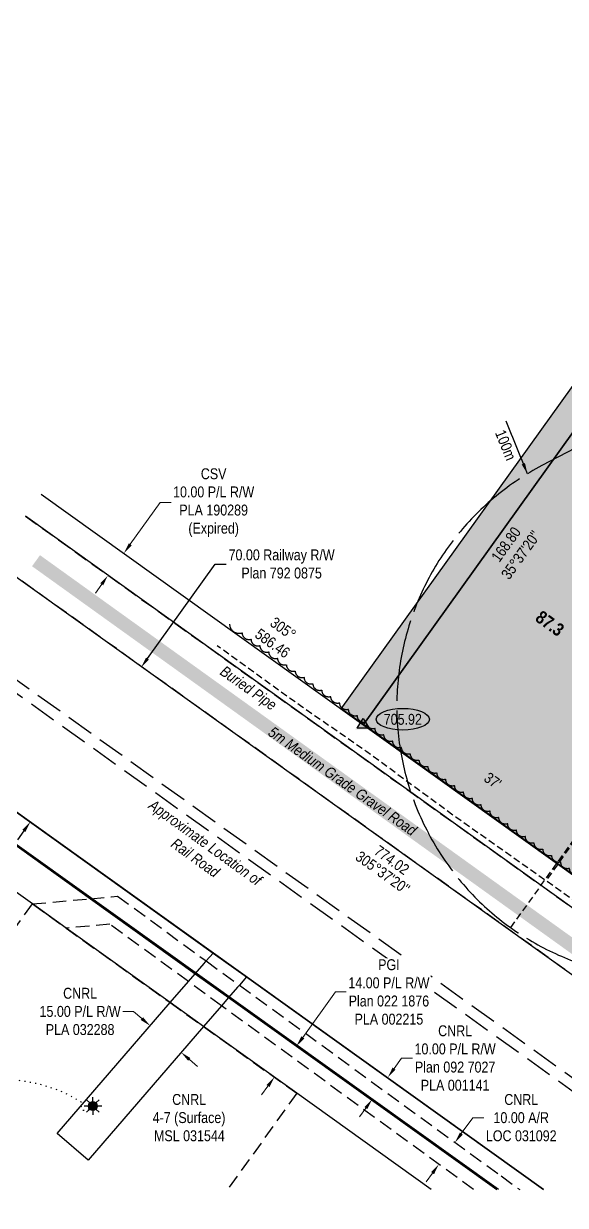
# Model space of a CAD drawing. Extents: x 394100 to 398046, y 6069353 to 6072243.
# Drawn here: x 395016 to 395513, y 6071157 to 6072243 of the extents above; entities that cross this region are included whole.
import ezdxf
from ezdxf.enums import TextEntityAlignment as Align

# ---------------------------------------------------------------- set-up
doc = ezdxf.new("R2010")
doc.units = 0
doc.header["$LTSCALE"] = 5
doc.header["$PDSIZE"] = 0.5
for name, pattern in [('0', [1, 1, 0]), ('foc-ACCESSROAD', [3.75, 2.5, -1.25]), ('foc-BUFFER', [16.75, 15, -1.75]), ('foc-DOT', [1, 0.2, -0.8]), ('foc-TIELINE', [1.875, 1.25, -0.625]), ('RAIL', [35, 25, -10]), ('UG_PIPE', [1.875, 1.25, -0.625])]:
    doc.linetypes.add(name, pattern=pattern)
doc.layers.get('Defpoints').update_dxf_attribs({"color": 9})
for name, color, linetype in [('ABADATA-DRILL-T', 8, 'Continuous'), ('AS-PIPE-UG', 44, 'UG_PIPE'), ('AS-ROADS', 254, 'Continuous'), ('AUX-BUFFER', 7, 'foc-BUFFER'), ('C-AR', 13, 'foc-ACCESSROAD'), ('C-RW', 13, 'Continuous'), ('C-WS', 13, 'foc-ACCESSROAD'), ('DETAIL-HZ-Existing', 8, 'foc-DOT'), ('F-RW', 190, 'Continuous'), ('L-BD', 7, 'Continuous'), ('L-MON', 1, 'Continuous'), ('L-TITLEDB', 4, 'Continuous'), ('L-TITLEDB-T', 4, 'Continuous'), ('P-ELEVATION', 7, 'Continuous'), ('P-PROPOSED', 10, 'Continuous'), ('P-PROPOSED-H', 21, 'Continuous'), ('P-TEMP-BLUE', 146, 'Continuous'), ('T-BUSH', 110, '0'), ('T-TIE', 201, 'foc-TIELINE')]:
    doc.layers.add(name, color=color, linetype=linetype)
for name, color, linetype, lineweight in [('C-AR-T', 13, 'Continuous', 9), ('C-RW-T', 13, 'Continuous', 9), ('C-WS-T', 13, 'Continuous', 9), ('F-RW-T', 190, 'Continuous', 9), ('F-WS-T', 190, 'Continuous', 9), ('T-TEXT', 48, 'Continuous', 18)]:
    doc.layers.add(name, color=color, linetype=linetype, lineweight=lineweight)
doc.layers.add('P-TEMP-BLUE-H', color=7, linetype='Continuous', true_color=0x99e6ff)
doc.styles.add('80', font='ARIALN.TTF', dxfattribs={"height": 10})
doc.styles.add('80CG', font='ARIALN.TTF', dxfattribs={"height": 10})
doc.styles.add('80L', font='ARIALN.TTF', dxfattribs={"height": 10})
doc.styles.add('BOLD', font='ARIALNB.TTF')
doc.dimstyles.new('CG2011', dxfattribs={"dimscale": 5, "dimtxt": 9, "dimasz": 2, "dimexe": 0.2, "dimexo": 0.0625, "dimgap": 0.5, "dimtad": 0, "dimtih": 1, "dimtoh": 1, "dimzin": 0, "dimdsep": 46, "dimtxsty": '80CG', "dimcen": 0.1, "dimse1": 1, "dimse2": 1, "dimclrd": 256, "dimclrt": 256, "dimaunit": 1, "dimadec": 4, "dimazin": 0, "dimtfac": 0.06, "dimtofl": 0, "dimtmove": 0, "dimatfit": 1, "dimfxl": 0.2, "dimtolj": 1, "dimtzin": 0, "dimlwd": -1, "dimarcsym": 0})
doc.dimstyles.new('Compass 5 000', dxfattribs={"dimscale": 5, "dimtxt": 9, "dimasz": 2, "dimexe": 0.2, "dimexo": 0.0625, "dimgap": 0.5, "dimtad": 0, "dimtih": 1, "dimtoh": 1, "dimzin": 0, "dimdsep": 46, "dimtxsty": '80CG', "dimcen": 0.1, "dimse1": 1, "dimse2": 1, "dimclrd": 256, "dimclrt": 256, "dimaunit": 1, "dimadec": 4, "dimazin": 0, "dimtfac": 0.06, "dimtofl": 0, "dimtmove": 0, "dimatfit": 1, "dimfxl": 0.2, "dimtolj": 1, "dimtzin": 0, "dimlwd": -1, "dimarcsym": 0})

# ---------------------------------------------------------------- blocks, each defined once
blk = doc.blocks.new('GAS')
h = blk.add_hatch(color=255)
h.dxf.hatch_style = 1
edge = h.paths.add_edge_path()
edge.add_arc((0, 0), 0.9, 0, 360)
for p, q in [((-0.81, 0), (-1.62, 0)), ((-0.57, 0.57), (-1.14, 1.14)), ((0, 0.81), (0, 1.62)), ((0.57, 0.57), (1.14, 1.14)), ((1.62, 0), (0.81, 0)), ((-0.57, -0.57), (-1.14, -1.14)), ((0, -0.81), (0, -1.62)), ((1.14, -1.14), (0.57, -0.57))]:
    blk.add_line(p, q)
blk.add_circle((0, 0), 0.8)
blk = doc.blocks.new('*D475')
at = {"layer": 'C-AR-T', "transparency": 16777216}
for p, q in [((395417.5, 6071223.1), (395428.2, 6071237.7)), ((395428.2, 6071237.7), (395438.2, 6071237.7)), ((395391, 6071186.8), (395385.1, 6071178.7))]:
    blk.add_line(p, q, dxfattribs=at)
for points in [[(395416.2, 6071224.1), (395418.9, 6071222.1), (395411.6, 6071215)], [(395389.7, 6071187.8), (395392.4, 6071185.8), (395396.9, 6071194.9)]]:
    blk.add_solid(points, dxfattribs=at)
at = {"layer": 'Defpoints', "color": 0, "transparency": 16777216}
for p in [(395396.9, 6071194.9), (395463.3, 6071177.4), (395448.5, 6071157.2)]:
    blk.add_point(p, dxfattribs=at)
at = {"layer": 'C-AR-T', "transparency": 16777216, "insert": (395472.5, 6071237.7), "char_height": 10, "attachment_point": 5, "style": '80CG'}
blk.add_mtext('\\A1;CNRL\\P10.00 A/R\\PLOC 031092', dxfattribs=at)
blk = doc.blocks.new('*D476')
at = {"layer": 'C-RW-T', "transparency": 16777216}
for p, q in [((395355.8, 6071282.8), (395362.7, 6071292.5)), ((395362.7, 6071292.5), (395372.7, 6071292.5)), ((395329.9, 6071246.6), (395324, 6071238.4))]:
    blk.add_line(p, q, dxfattribs=at)
for points in [[(395354.4, 6071283.8), (395357.1, 6071281.8), (395350, 6071274.7)], [(395328.5, 6071247.5), (395331.2, 6071245.6), (395335.7, 6071254.7)]]:
    blk.add_solid(points, dxfattribs=at)
at = {"layer": 'Defpoints', "color": 0, "transparency": 16777216}
for p in [(394843.8, 6071636.8), (394829.5, 6071616.9), (395335.7, 6071254.7)]:
    blk.add_point(p, dxfattribs=at)
at = {"layer": 'C-RW-T', "transparency": 16777216, "insert": (395411.8, 6071292.5), "char_height": 10, "attachment_point": 5, "style": '80CG'}
blk.add_mtext('\\A1;CNRL\\P10.00 P/L R/W\\PPlan 092 7027\\PPLA 001141', dxfattribs=at)
blk = doc.blocks.new('*D477')
at = {"layer": 'C-RW-T', "transparency": 16777216}
for p, q in [((395116.6, 6071335.3), (395106.6, 6071335.3)), ((395124.2, 6071328.8), (395116.6, 6071335.3)), ((395167.8, 6071291.3), (395175.3, 6071284.7))]:
    blk.add_line(p, q, dxfattribs=at)
for points in [[(395125.3, 6071330), (395123.1, 6071327.5), (395131.8, 6071322.2)], [(395168.8, 6071292.5), (395166.7, 6071290), (395160.2, 6071297.8)]]:
    blk.add_solid(points, dxfattribs=at)
at = {"layer": 'Defpoints', "color": 0, "transparency": 16777216}
for p in [(395131.8, 6071322.2), (395081.9, 6071264.3), (395110.3, 6071239.9)]:
    blk.add_point(p, dxfattribs=at)
at = {"layer": 'C-RW-T', "transparency": 16777216, "insert": (395067.5, 6071335.3), "char_height": 10, "attachment_point": 5, "style": '80CG'}
blk.add_mtext('\\A1;CNRL\\P15.00 P/L R/W\\PPLA 032288', dxfattribs=at)
blk = doc.blocks.new('*D478')
at = {"layer": 'Defpoints', "color": 0, "transparency": 16777216}
for p in [(394429.1, 6072242.9), (394414.5, 6072222.5), (395107.7, 6071756.3)]:
    blk.add_point(p, dxfattribs=at)
at = {"layer": 'F-RW-T', "transparency": 16777216}
for p, q in [((395113.5, 6071764.5), (395141, 6071802.8)), ((395141, 6071802.8), (395151, 6071802.8)), ((395087.3, 6071727.9), (395081.5, 6071719.7))]:
    blk.add_line(p, q, dxfattribs=at)
for points in [[(395112.2, 6071765.4), (395114.9, 6071763.5), (395107.7, 6071756.3)], [(395086, 6071728.8), (395088.7, 6071726.9), (395093.1, 6071736)]]:
    blk.add_solid(points, dxfattribs=at)
at = {"layer": 'F-RW-T', "transparency": 16777216, "insert": (395190.1, 6071802.8), "char_height": 10, "attachment_point": 5, "style": '80CG'}
blk.add_mtext('\\A1;CSV\\P10.00 P/L R/W\\PPLA 190289\\P(Expired)', dxfattribs=at)
blk = doc.blocks.new('*D479')
at = {"layer": 'Defpoints', "color": 0, "transparency": 16777216}
for p in [(394537, 6071826), (394516.6, 6071797.6), (395245.8, 6071274.9)]:
    blk.add_point(p, dxfattribs=at)
at = {"layer": 'F-WS-T', "transparency": 16777216}
for p, q in [((395272, 6071311.5), (395301.9, 6071353.2)), ((395301.9, 6071353.2), (395311.9, 6071353.2)), ((395239.9, 6071266.8), (395234.1, 6071258.7))]:
    blk.add_line(p, q, dxfattribs=at)
for points in [[(395270.6, 6071312.5), (395273.3, 6071310.5), (395266.1, 6071303.4)], [(395238.6, 6071267.8), (395241.3, 6071265.9), (395245.8, 6071274.9)]]:
    blk.add_solid(points, dxfattribs=at)
at = {"layer": 'F-WS-T', "transparency": 16777216, "insert": (395351, 6071353.2), "char_height": 10, "attachment_point": 5, "style": '80CG', "bg_fill": 3, "box_fill_scale": 1.1, "bg_fill_color": 256, "bg_fill_true_color": 13158600, "bg_fill_transparency": 0}
blk.add_mtext('\\A1;PGI\\P14.00 P/L R/W^JPlan 022 1876\\PPLA 002215', dxfattribs=at)
blk = doc.blocks.new('*D480')
at = {"layer": 'Defpoints', "color": 0, "transparency": 16777216}
for p in [(394896.5, 6071814.1), (394794.7, 6071672), (395123.5, 6071651.4)]:
    blk.add_point(p, dxfattribs=at)
at = {"layer": 'L-TITLEDB-T', "transparency": 16777216}
for p, q in [((395129.3, 6071659.5), (395191.6, 6071746.4)), ((395191.6, 6071746.4), (395201.6, 6071746.4)), ((395015.9, 6071501.2), (395010, 6071493.1))]:
    blk.add_line(p, q, dxfattribs=at)
for points in [[(395128, 6071660.5), (395130.7, 6071658.5), (395123.5, 6071651.4)], [(395014.5, 6071502.2), (395017.2, 6071500.2), (395021.7, 6071509.3)]]:
    blk.add_solid(points, dxfattribs=at)
at = {"layer": 'L-TITLEDB-T', "transparency": 16777216, "insert": (395252.5, 6071746.4), "char_height": 10, "attachment_point": 5, "style": '80CG'}
blk.add_mtext('\\A1;70.00 Railway R/W\\PPlan 792 0875', dxfattribs=at)
blk = doc.blocks.new('TRIA')
blk.add_hatch(color=255).paths.add_polyline_path([(-0.04, 1.52), (-1.47, -0.87), (1.39, -0.87)])
blk = doc.blocks.new('TRIAA')
blk.add_blockref('TRIA', (0, 0))
blk = doc.blocks.new('TRIB')
at = {"color": 1}
blk.add_lwpolyline([(-1.12, -0.67), (-0.04, 1.13), (1.04, -0.67)], close=True, dxfattribs=at)
blk = doc.blocks.new('TRIBB')
blk.add_blockref('TRIB', (0, 0))
blk = doc.blocks.new('TRICC')
for name in ['TRIAA', 'TRIBB']:
    blk.add_blockref(name, (0, 0))
blk = doc.blocks.new('plspike')
blk.add_blockref('TRICC', (0, 0))
blk = doc.blocks.new('we')
at = {"layer": 'P-ELEVATION'}
h = blk.add_hatch(color=111, dxfattribs=at)
h.dxf.hatch_style = 1
edge = h.paths.add_edge_path()
edge.add_ellipse((0, 0), major_axis=(-24.4, 0), ratio=0.410256, start_angle=0, end_angle=360)
at = {"layer": 'P-ELEVATION', "color": 7, "flags": 128}
blk.add_lwpolyline([(0, 0, 12.5, 0, 0), (-12.4, -6.4, 0, 0, 0)], format="xyseb", dxfattribs=at)
at = {"layer": 'P-ELEVATION', "color": 7}
blk.add_ellipse((0, 0), major_axis=(-24.4, 0), ratio=0.410256, dxfattribs=at)
at = {"layer": 'P-ELEVATION', "style": '80'}
blk.add_attdef('ELEVATION', text='', height=10, dxfattribs=at).set_placement((0, 0), align=Align.MIDDLE_CENTER)

msp = doc.modelspace()

# ---------------------------------------------------------------- hatches: boundary and pattern name
at = {"layer": 'AS-ROADS'}
h = msp.add_hatch(color=256, dxfattribs=at)
h.dxf.hatch_style = 1
edge = h.paths.add_edge_path()
edge.add_line((396122.787, 6071327.054), (396129.718, 6071337.677))
edge.add_line((396129.718, 6071337.677), (396099.345, 6071350.786))
edge.add_arc((396096.868, 6071345.047), 6.25, 66.65562, 84.926145)
edge.add_line((396097.421, 6071351.273), (396041.402, 6071356.247))
edge.add_arc((396040.85, 6071350.021), 6.25, 84.926145, 99.616419)
edge.add_line((396039.806, 6071356.183), (395734.269, 6071304.416))
edge.add_line((395734.269, 6071304.416), (395689.09, 6071303.718))
edge.add_line((395689.09, 6071303.718), (395657.586, 6071311.758))
edge.add_line((395657.586, 6071311.758), (395619.587, 6071331.719))
edge.add_line((395619.587, 6071331.719), (395583.336, 6071357.309))
edge.add_line((395583.336, 6071357.309), (395030.667, 6071754.519))
edge.add_line((395030.667, 6071754.519), (395023.372, 6071744.368))
edge.add_line((395023.372, 6071744.368), (395576.062, 6071347.143))
edge.add_arc((395579.71, 6071352.219), 6.25, 234.294738, 234.780407)
edge.add_line((395576.105, 6071347.113), (395612.713, 6071321.27))
edge.add_arc((395616.317, 6071326.376), 6.25, 234.78041, 242.287936)
edge.add_line((395613.411, 6071320.843), (395652.423, 6071300.351))
edge.add_arc((395655.33, 6071305.884), 6.25, 242.287936, 255.683432)
edge.add_line((395653.784, 6071299.828), (395686.807, 6071291.4))
edge.add_arc((395688.352, 6071297.456), 6.25, 255.683432, 270.8842)
edge.add_line((395688.449, 6071291.207), (395734.939, 6071291.924))
edge.add_arc((395734.842, 6071298.174), 6.25, 270.8842, 279.616419)
edge.add_line((395735.886, 6071292.011), (396041.099, 6071343.724))
edge.add_line((396041.099, 6071343.724), (396095.314, 6071338.911))
edge.add_line((396095.314, 6071338.911), (396122.787, 6071327.054))
at = {"layer": 'P-PROPOSED-H'}
h = msp.add_hatch(color=256, dxfattribs=at)
h.dxf.hatch_style = 1
h.paths.add_polyline_path([(395327.565, 6071598.829), (395573.25, 6071941.726), (395929.377, 6071686.561), (395683.675, 6071343.654)])
at = {"layer": 'P-TEMP-BLUE-H'}
h = msp.add_hatch(color=256, dxfattribs=at)
h.dxf.hatch_style = 1
h.paths.add_polyline_path([(395307.242, 6071613.376), (395567.491, 6071976.596), (395964.229, 6071692.33), (395819.662, 6071490.564), (395799.348, 6071505.119), (395929.359, 6071686.571), (395573.25, 6071941.726), (395327.556, 6071598.821)])

# ---------------------------------------------------------------- linework, layer by layer
at = {"layer": 'AS-PIPE-UG', "flags": 128}
msp.add_lwpolyline([(395806.178, 6071343.015), (395734.25, 6071332.049), (395697.382, 6071326.176), (395685.677, 6071323.754), (395673.09, 6071326.584), (395659.69, 6071335.536), (395634.612, 6071353.226), (395609.192, 6071373.116), (395556.87, 6071410.289), (395503.892, 6071449.329), (395412.345, 6071513.799), (395330.772, 6071573.854), (395270.927, 6071615.284), (395193.305, 6071671.291)], dxfattribs=at)
at = {"layer": 'AUX-BUFFER', "color": 251, "linetype": 'foc-BUFFER', "flags": 128}
msp.add_lwpolyline([(395725.122, 6071394.414), (395774.493, 6071420.479, 0.41421356), (395878.82, 6071758.149), (395878.587, 6071758.591, 0.41421356), (395540.916, 6071862.918), (395491.545, 6071836.854, 0.41421356), (395387.218, 6071499.183), (395387.451, 6071498.741, 0.41421356)], format="xyb", close=True, dxfattribs=at)
at = {"layer": 'C-AR'}
for points in [[(395017.302, 6071790.359), (395677.435, 6071317.369), (396102.627, 6071384.067), (396142.65, 6071357.497)], [(396114.621, 6071314.54), (396096.778, 6071326.182), (395664.862, 6071264.826), (394987.964, 6071749.428)], [(395428.725, 6071171.635), (395197.319, 6071340.549), (395166.952, 6071362.717), (395094.712, 6071415.45), (395054.779, 6071411.829), (395023.702, 6071434.108), (395077.022, 6071438.929), (395096.091, 6071440.658), (395101.837, 6071441.184), (395183.333, 6071381.692), (395213.7, 6071359.526), (395453.938, 6071184.163), (395471.101, 6071171.635)]]:
    msp.add_lwpolyline(points, dxfattribs=at)
at = {"layer": 'C-AR', "linetype": 'RAIL', "ltscale": 0.2, "flags": 128}
msp.add_lwpolyline([(394943.489, 6071687.338), (394994.883, 6071650.255), (395654.977, 6071177.733)], dxfattribs=at)
msp.add_lwpolyline([(394937.638, 6071679.229), (394989.04, 6071642.14, 0.00094147), (394989.055, 6071642.129), (395649.157, 6071169.602)], format="xyb", dxfattribs=at)
at = {"layer": 'C-RW'}
for points in [[(394907.191, 6071591.401), (395189.62, 6071388.949), (395220.201, 6071367.03), (395492.853, 6071171.635)], [(395451.752, 6071171.635), (394907.191, 6071561.289)]]:
    msp.add_lwpolyline(points, dxfattribs=at)
msp.add_lwpolyline([(395180.664, 6071321.572), (395074.947, 6071198.794), (395046.582, 6071223.276), (395150.08, 6071343.497), (395166.952, 6071362.717), (395173.222, 6071369.971), (395181.43, 6071379.477), (395183.333, 6071381.692), (395189.615, 6071388.933), (395220.197, 6071367.014), (395213.7, 6071359.526), (395212.01, 6071357.559), (395203.802, 6071348.054), (395197.319, 6071340.549), (395180.664, 6071321.572)], close=True, dxfattribs=at)
at = {"layer": 'C-WS'}
msp.add_lwpolyline([(394907.191, 6071271.558), (395023.702, 6071434.108), (395054.779, 6071411.829), (395150.08, 6071343.497), (395180.664, 6071321.572), (395266.359, 6071260.179), (395202.893, 6071171.635)], dxfattribs=at)
at = {"layer": 'DETAIL-HZ-Existing', "flags": 128}
msp.add_lwpolyline([(395079.201, 6071248.442), (395079.303, 6071248.717), (395078.9, 6071248.643), (395076.828, 6071246.632), (395073.189, 6071244.323), (395069.671, 6071244.459), (395068.318, 6071247.189), (395069.227, 6071250.367), (395069.478, 6071250.779), (395069.647, 6071251.136), (395069.43, 6071251.503), (395068.607, 6071252.05), (395067.131, 6071252.919), (395064.956, 6071254.137), (395062.148, 6071255.815), (395058.64, 6071257.787), (395054.65, 6071259.798), (395050.098, 6071261.849), (395044.967, 6071263.858), (395039.334, 6071265.74), (395033.281, 6071267.548), (395026.965, 6071269.083), (395020.482, 6071270.344), (395013.673, 6071271.446), (395006.607, 6071272.526), (394999.38, 6071273.61), (394992.153, 6071274.693), (394984.941, 6071275.721), (394977.616, 6071276.723), (394970.034, 6071277.787), (394962.067, 6071278.832), (394953.87, 6071279.687), (394945.537, 6071280.24), (394937.119, 6071280.572), (394928.68, 6071280.654), (394920.046, 6071280.712), (394911.367, 6071280.856), (394907.191, 6071280.991)], dxfattribs=at)
at = {"layer": 'F-RW'}
for points in [[(395031.867, 6071810.678), (395683.675, 6071343.654), (396108.487, 6071410.321), (396156.336, 6071378.473)], [(396142.65, 6071357.497), (396102.627, 6071384.067), (395677.435, 6071317.369), (395017.302, 6071790.359)], [(394907.191, 6071560.646), (395077.02, 6071438.918), (395173.22, 6071369.964), (395203.8, 6071348.048), (395449.952, 6071171.635)], [(395389.892, 6071171.635), (395266.359, 6071260.179), (395180.667, 6071321.583), (395150.082, 6071343.506), (395054.779, 6071411.831), (395023.702, 6071434.108), (394907.191, 6071517.619)]]:
    msp.add_lwpolyline(points, dxfattribs=at)
at = {"layer": 'L-TITLEDB', "flags": 128}
msp.add_lwpolyline([(394987.942, 6071749.397), (395664.862, 6071264.826, 0.01152638), (395797.441, 6071171.635, 0.01152638)], format="xyb", dxfattribs=at)
msp.add_lwpolyline([(395492.866, 6071171.635), (394907.191, 6071591.432)], dxfattribs=at)
at = {"layer": 'P-PROPOSED', "flags": 128}
msp.add_lwpolyline([(395327.565, 6071598.829), (395573.25, 6071941.726), (395929.377, 6071686.561), (395683.675, 6071343.654)], close=True, dxfattribs=at)
at = {"layer": 'P-TEMP-BLUE', "flags": 128}
msp.add_lwpolyline([(395307.242, 6071613.376), (395567.491, 6071976.596), (395964.229, 6071692.33), (395819.662, 6071490.564), (395799.348, 6071505.119), (395929.359, 6071686.571), (395573.25, 6071941.726), (395327.556, 6071598.821)], close=True, dxfattribs=at)
at = {"layer": 'T-BUSH', "flags": 128}
msp.add_lwpolyline([(395638.63, 6071379.171, -0.52056705), (395630.514, 6071385.013, -0.52056705), (395622.398, 6071390.856, -0.52056705), (395614.282, 6071396.698, -0.52056705), (395606.167, 6071402.54, -0.52056705), (395598.051, 6071408.383, -0.52056705), (395589.935, 6071414.225, -0.52056705), (395581.819, 6071420.067, -0.52056705), (395573.703, 6071425.91, -0.52056705), (395565.587, 6071431.752, -0.52056705), (395557.471, 6071437.594, -0.52056705), (395549.356, 6071443.437, -0.52056705), (395541.24, 6071449.279, -0.52056705), (395533.124, 6071455.121, -0.52056705), (395525.008, 6071460.964, -0.52056705), (395516.892, 6071466.806, -0.52056705), (395508.776, 6071472.648, -0.52056705), (395500.66, 6071478.49, -0.52056705), (395492.543, 6071484.331, -0.52056705), (395484.427, 6071490.172, -0.52056705), (395476.31, 6071496.014, -0.52056705), (395468.194, 6071501.855, -0.52056705), (395460.077, 6071507.697, -0.52056705), (395451.96, 6071513.538, -0.52056705), (395443.844, 6071519.379, -0.52056705), (395435.727, 6071525.221, -0.52056705), (395427.611, 6071531.062, -0.52056705), (395419.494, 6071536.904, -0.52056705), (395411.378, 6071542.745, -0.52056705), (395403.261, 6071548.586, -0.52056705), (395395.145, 6071554.428, -0.52056705), (395387.028, 6071560.269, -0.52056705), (395378.912, 6071566.111, -0.52056705), (395370.795, 6071571.952, -0.52056705), (395362.679, 6071577.793, -0.52056705), (395354.562, 6071583.635, -0.52056705), (395346.446, 6071589.476, -0.52056705), (395338.329, 6071595.318, -0.52056705), (395330.213, 6071601.159, -0.52056705), (395322.096, 6071607, -0.52056705), (395313.979, 6071612.842, -0.52056705), (395305.863, 6071618.683, -0.52056705), (395297.746, 6071624.525, -0.52056705), (395289.63, 6071630.366, -0.52056705), (395281.513, 6071636.207, -0.52056705), (395273.397, 6071642.049, -0.52056705), (395265.28, 6071647.89, -0.52056705), (395257.164, 6071653.732, -0.52056705), (395249.047, 6071659.573, -0.52056705), (395240.931, 6071665.414, -0.52056705), (395232.814, 6071671.256, -0.52056705), (395224.698, 6071677.097, -0.52056705), (395216.581, 6071682.939, -0.52056705), (395205, 6071691.274, -0.52056705)], format="xyb", dxfattribs=at)
at = {"layer": 'T-TIE', "flags": 128}
for points in [[(395608.263, 6071615.767), (395461.337, 6071410.519)], [(395608.263, 6071615.767), (395495.31, 6071455.373)]]:
    msp.add_lwpolyline(points, dxfattribs=at)

# ---------------------------------------------------------------- block references
at = {"layer": 'ABADATA-DRILL-T', "xscale": 5.000000000000009, "yscale": 5.000000000000009, "zscale": 5.000000000000009}
msp.add_blockref('GAS', (395079.201, 6071248.442), dxfattribs=at)

# ---------------------------------------------------------------- texts
at = {"layer": 'AS-PIPE-UG', "insert": (395200.815, 6071653.658), "char_height": 9.99622, "attachment_point": 1, "rotation": 324.845852, "style": '80L'}
msp.add_mtext_dynamic_manual_height_columns('{\\fArial Narrow|b0|i1|c0|p34;Buried Pipe}', width=59.05819, gutter_width=50.019, heights=[0], dxfattribs=at)
at = {"layer": 'AUX-BUFFER', "style": '80L'}
msp.add_text('100m', height=10, rotation=292.045867, dxfattribs=at).set_placement((395448.241, 6071867.036))
at = {"layer": 'C-WS-T', "insert": (395135.255, 6071530.74), "char_height": 9.99237, "attachment_point": 1, "rotation": 324.187609, "style": '80L'}
msp.add_mtext_dynamic_manual_height_columns('\\pi0.073589;{\\fArial Narrow|b0|i1|c0|p34;Approximate Location of\\P\\pi37.415;Rail Road}', width=125.09275, gutter_width=50.019, heights=[0], dxfattribs=at)
at = {"layer": 'C-WS-T', "insert": (395105.863, 6071259.475), "char_height": 10, "attachment_point": 1, "style": '80L'}
msp.add_mtext_dynamic_manual_height_columns('\\pi46.154;CNRL\\P\\pi28.241;4-7 (Surface)\\P\\pi29.479;MSL 031544', width=122.50498, gutter_width=50.019, heights=[0], dxfattribs=at)
at = {"layer": 'L-BD', "color": 3, "style": 'BOLD'}
msp.add_text('87.3', height=11.9955, rotation=324.377378, dxfattribs=at).set_placement((395484.485, 6071694.749))
at = {"layer": 'L-BD', "style": '80L'}
for s, height, p in [('774.02', 9.9962, (395353.676, 6071474.433)), ("305°37'20''", 9.99622, (395345.379, 6071462.854))]:
    msp.add_text(s, height=height, rotation=324.3765, dxfattribs=at).set_placement(p, align=Align.MIDDLE)
at = {"layer": 'L-BD', "attachment_point": 2, "style": '80L'}
for s, insert, char_height, width, rotation in [("168.80\\P35°37'20'' ", (395454.472, 6071767.365), 9.99622, 52.07792, 54.3784), ('305° 586.46', (395256.867, 6071691.228), 9.99622, 52.07744, 324.3773), ("37'", (395449.287, 6071551.445), 9.9962, 34.58216, 324.3773)]:
    msp.add_mtext(s, dxfattribs=dict(at, insert=insert, char_height=char_height, width=width, rotation=rotation))

# ---------------------------------------------------------------- dimensions: what is measured, and where the dimension line sits
at = {"layer": 'C-AR-T'}
dim = msp.add_linear_dim(base=(395396.915, 6071194.855), p1=(395463.264, 6071177.356), p2=(395448.533, 6071157.176), angle=233.872503, text='CNRL\\P10.00 A/R\\PLOC 031092', dimstyle='Compass 5 000', dxfattribs=at)
dim.commit()
dim.dimension.update_dxf_attribs({"geometry": '*D475', "text_midpoint": (395472.49, 6071237.742), "dimtype": 161})
at = {"layer": 'C-RW-T'}
for base, p1, p2, angle, text, picture, middle in [((395335.672, 6071254.695), (394843.826, 6071636.823), (394829.537, 6071616.854), 234.41483, 'CNRL\\P10.00 P/L R/W\\PPlan 092 7027\\PPLA 001141', '*D476', (395411.79, 6071292.475)), ((395131.775, 6071322.235), (395110.32, 6071239.875), (395081.92, 6071264.325), 139.274727, 'CNRL\\P15.00 P/L R/W\\PPLA 032288', '*D477', (395067.532, 6071335.284))]:
    dim = msp.add_linear_dim(base=base, p1=p1, p2=p2, angle=angle, text=text, dimstyle='Compass 5 000', dxfattribs=at)
    dim.commit()
    dim.dimension.update_dxf_attribs({"geometry": picture, "text_midpoint": middle, "dimtype": 161})
at = {"layer": 'F-RW-T'}
dim = msp.add_linear_dim(base=(395107.723, 6071756.337), p1=(394414.482, 6072222.517), p2=(394429.064, 6072242.859), angle=54.363769, text='CSV\\P10.00 P/L R/W\\PPLA 190289\\P(Expired)', dimstyle='Compass 5 000', dxfattribs=at)
dim.commit()
dim.dimension.update_dxf_attribs({"geometry": '*D478', "text_midpoint": (395190.101, 6071802.777), "dimtype": 161})

# ---------------------------------------------------------------- leaders
at = {"layer": 'AUX-BUFFER', "path_type": 1}
msp.add_leader([(395478.175, 6071829.261), (395458.591, 6071877.622)], dimstyle='CG2011', override={"dimasz": 2, "dimgap": 0.5, "dimtad": 0}, dxfattribs=at)

# ---------------------------------------------------------------- next in the draw order: dimensions: what is measured, and where the dimension line sits
at = {"layer": 'F-WS-T'}
dim = msp.add_linear_dim(base=(395245.752, 6071274.949), p1=(394537.019, 6071825.974), p2=(394516.646, 6071797.551), angle=234.368135, text='PGI\\P14.00 P/L R/W^JPlan 022 1876\\PPLA 002215', dimstyle='Compass 5 000', override={"dimtfill": 1}, dxfattribs=at)
dim.commit()
dim.dimension.update_dxf_attribs({"geometry": '*D479', "text_midpoint": (395350.959, 6071353.246), "dimtype": 161})

# ---------------------------------------------------------------- next in the draw order: block references
msp.add_blockref('we', (395363.764, 6071603.746)).add_auto_attribs({'ELEVATION': '705.92'})
at = {"layer": 'L-MON', "xscale": 5.000000000000009, "yscale": 5.000000000000009, "zscale": 5.000000000000009}
msp.add_blockref('plspike', (395327.565, 6071598.829), dxfattribs=at)

# ---------------------------------------------------------------- next in the draw order: texts
at = {"layer": 'T-TEXT', "insert": (395244.989, 6071597.791), "char_height": 9.99622, "attachment_point": 1, "rotation": 324.845852, "style": '80L'}
msp.add_mtext_dynamic_manual_height_columns('{\\fArial Narrow|b0|i1|c0|p34;5m Medium Grade Gravel Road}', width=163.08794, gutter_width=50.019, heights=[0], dxfattribs=at)

# ---------------------------------------------------------------- next in the draw order: dimensions: what is measured, and where the dimension line sits
at = {"layer": 'L-TITLEDB-T'}
dim = msp.add_linear_dim(base=(395123.498, 6071651.355), p1=(394794.734, 6071672.038), p2=(394896.536, 6071814.052), angle=54.365346, text='70.00 Railway R/W\\PPlan 792 0875', dimstyle='Compass 5 000', dxfattribs=at)
dim.commit()
dim.dimension.update_dxf_attribs({"geometry": '*D480', "text_midpoint": (395252.491, 6071746.363), "dimtype": 161})

doc.saveas('drawing.dxf')
